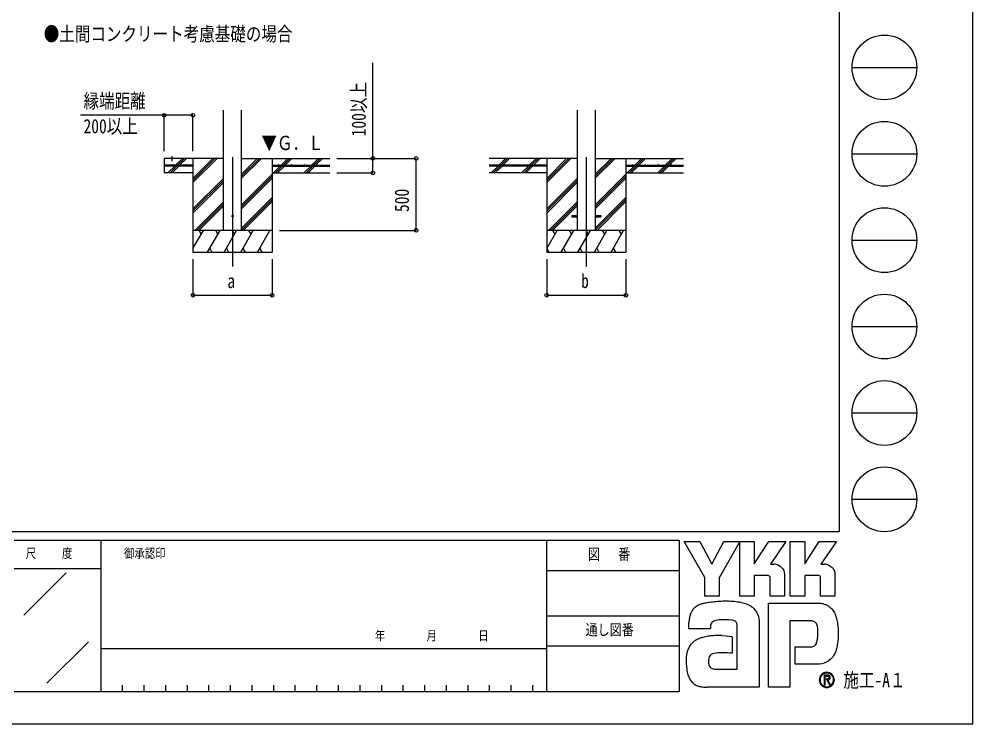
# Model space of a CAD drawing. Units: millimetres, scale not verified. Extents: x -12615 to 12615, y -8910 to 8910.
# Drawn here: x 5988 to 12615, y -8910 to -4014 of the extents above; entities that cross this region are included whole.
import ezdxf
from ezdxf.enums import TextEntityAlignment as Align

# ---------------------------------------------------------------- set-up
doc = ezdxf.new("R2010")
doc.units = ezdxf.units.MM
doc.header["$LTSCALE"] = 40
for name, color, linetype in [('0-2_USER1', 3, 'Continuous'), ('0-3_YKK_12', 2, 'Continuous'), ('0-4_YKK_13', 4, 'Continuous'), ('0-5_YKK_A1', 4, 'Continuous'), ('0-6_YKK_D', 6, 'Continuous'), ('0-7_YKK_ZWAK', 7, 'Continuous')]:
    doc.layers.add(name, color=color, linetype=linetype)
doc.styles.add('ＭＳ ゴシック', font='')
doc.styles.get('ＭＳ ゴシック').set_extended_font_data('MS Gothic')

msp = doc.modelspace()

# ---------------------------------------------------------------- linework, layer by layer
at = {"layer": '0-3_YKK_12'}
for p, q in [((7471.41, -4972.97), (7471.41, -5732.18)), ((9928.8, -4972.97), (9928.8, -5732.18))]:
    msp.add_line(p, q, dxfattribs=at)
at = {"layer": '0-4_YKK_13'}
for p, q in [((9828.8, -5377.68), (9828.8, -5386.68)), ((9828.8, -5377.68), (9866.3, -5377.68)), ((9828.8, -5386.68), (9866.3, -5386.68)), ((9991.3, -5377.68), (10028.8, -5377.68)), ((9991.3, -5386.68), (10028.8, -5386.68)), ((10028.8, -5377.68), (10028.8, -5386.68))]:
    msp.add_line(p, q, dxfattribs=at)
msp.add_circle((7471.41, -5382.18), 5, dxfattribs=at)
at = {"layer": '0-5_YKK_A1'}
for p, q in [((7408.91, -5482.18), (7408.91, -4646.83)), ((7533.91, -5482.18), (7533.91, -4646.83)), ((9866.3, -4645.83), (9866.3, -5482.18)), ((9991.3, -4645.83), (9991.3, -5482.18)), ((7049.94, -4965.97), (7049.94, -5000.82)), ((7196.41, -5029.68), (6996.41, -5029.68)), ((7196.41, -5034.68), (6996.41, -5034.68)), ((7024.28, -5080.78), (7070.38, -5034.68)), ((7037.02, -5082.18), (7084.52, -5034.68)), ((7051.16, -5082.18), (7098.66, -5034.68)), ((7075.38, -5029.68), (7122.88, -4982.18)), ((7089.52, -5029.68), (7137.02, -4982.18)), ((7103.66, -5029.68), (7151.16, -4982.18)), ((7196.41, -4982.18), (7196.41, -5632.18)), ((7196.41, -5149.06), (7363.29, -4982.18)), ((7196.41, -5134.92), (7349.15, -4982.18)), ((7196.41, -5120.78), (7335.01, -4982.18)), ((7196.41, -5029.68), (7196.41, -5034.68)), ((7533.91, -5119.93), (7671.66, -4982.18)), ((7533.91, -5105.79), (7657.52, -4982.18)), ((7533.91, -5091.65), (7643.38, -4982.18)), ((7533.91, -4982.18), (8146.41, -4982.18)), ((7746.41, -4982.18), (7746.41, -5632.18)), ((7746.41, -5029.68), (8146.41, -5029.68)), ((7746.41, -5029.68), (7746.41, -5034.68)), ((7746.41, -5034.68), (8146.41, -5034.68)), ((7755.51, -5082.18), (7803.01, -5034.68)), ((7769.65, -5082.18), (7817.15, -5034.68)), ((7783.79, -5082.18), (7831.29, -5034.68)), ((7808.01, -5029.68), (7855.51, -4982.18)), ((7822.15, -5029.68), (7869.65, -4982.18)), ((7836.29, -5029.68), (7883.79, -4982.18)), ((7967.64, -5082.18), (8015.14, -5034.68)), ((7981.78, -5082.18), (8029.28, -5034.68)), ((7995.93, -5082.18), (8043.43, -5034.68)), ((8020.14, -5029.68), (8067.64, -4982.18)), ((8034.28, -5029.68), (8081.78, -4982.18)), ((8048.43, -5029.68), (8095.93, -4982.18)), ((9866.3, -4982.18), (9253.8, -4982.18)), ((9653.8, -5029.68), (9253.8, -5029.68)), ((9653.8, -5034.68), (9253.8, -5034.68)), ((9268.13, -5082.18), (9315.63, -5034.68)), ((9282.27, -5082.18), (9329.78, -5034.68)), ((9296.42, -5082.18), (9343.92, -5034.68)), ((9320.63, -5029.68), (9368.13, -4982.18)), ((9334.78, -5029.68), (9336.44, -5028.02)), ((9339.63, -5024.83), (9382.28, -4982.18)), ((9348.92, -5029.68), (9396.42, -4982.18)), ((9481.67, -5080.78), (9527.77, -5034.68)), ((9494.41, -5082.18), (9541.91, -5034.68)), ((9508.55, -5082.18), (9556.05, -5034.68)), ((9532.77, -5029.68), (9580.27, -4982.18)), ((9546.91, -5029.68), (9594.41, -4982.18)), ((9561.05, -5029.68), (9608.55, -4982.18)), ((9653.8, -4982.18), (9653.8, -5632.18)), ((9653.8, -5149.06), (9820.68, -4982.18)), ((9653.8, -5134.92), (9806.54, -4982.18)), ((9653.8, -5120.78), (9792.4, -4982.18)), ((9653.8, -5029.68), (9653.8, -5034.68)), ((9991.3, -5119.93), (10129.05, -4982.18)), ((9991.3, -5105.79), (10114.91, -4982.18)), ((9991.3, -5091.65), (10100.77, -4982.18)), ((9991.3, -4982.18), (10603.8, -4982.18)), ((10203.8, -4982.18), (10203.8, -5632.18)), ((10203.8, -5029.68), (10603.8, -5029.68)), ((10203.8, -5029.68), (10203.8, -5034.68)), ((10203.8, -5034.68), (10603.8, -5034.68)), ((10212.9, -5082.18), (10260.4, -5034.68)), ((10227.04, -5082.18), (10274.54, -5034.68)), ((10241.18, -5082.18), (10288.68, -5034.68)), ((10265.4, -5029.68), (10312.9, -4982.18)), ((10279.54, -5029.68), (10327.04, -4982.18)), ((10293.68, -5029.68), (10341.18, -4982.18)), ((10425.03, -5082.18), (10472.53, -5034.68)), ((10439.17, -5082.18), (10486.67, -5034.68)), ((10453.31, -5082.18), (10500.81, -5034.68)), ((10477.53, -5029.68), (10525.03, -4982.18)), ((10491.67, -5029.68), (10539.17, -4982.18)), ((10505.81, -5029.68), (10553.31, -4982.18)), ((7196.41, -5082.18), (6996.41, -5082.18)), ((7533.91, -5303.78), (7746.41, -5091.28)), ((7746.41, -5082.18), (8146.41, -5082.18)), ((9653.8, -5082.18), (9253.8, -5082.18)), ((9991.3, -5303.78), (10203.8, -5091.28)), ((10203.8, -5082.18), (10603.8, -5082.18)), ((7196.41, -5332.91), (7408.91, -5120.41)), ((7196.41, -5347.05), (7408.91, -5134.55)), ((7196.41, -5361.19), (7408.91, -5148.7)), ((7533.91, -5317.92), (7746.41, -5105.42)), ((7533.91, -5332.06), (7746.41, -5119.56)), ((9653.8, -5332.91), (9866.3, -5120.41)), ((9653.8, -5347.05), (9866.3, -5134.55)), ((9653.8, -5361.19), (9866.3, -5148.7)), ((9991.3, -5317.92), (10203.8, -5105.42)), ((9991.3, -5332.06), (10203.8, -5119.56)), ((7209.27, -5482.18), (7408.91, -5282.54)), ((7223.41, -5482.18), (7408.91, -5296.68)), ((7533.91, -5465.91), (7746.41, -5253.41)), ((7533.91, -5480.05), (7746.41, -5267.55)), ((7545.92, -5482.18), (7746.41, -5281.69)), ((9666.66, -5482.18), (9866.3, -5282.54)), ((9680.8, -5482.18), (9866.3, -5296.68)), ((9991.3, -5465.91), (10203.8, -5253.41)), ((9991.3, -5480.05), (10203.8, -5267.55)), ((10003.31, -5482.18), (10203.8, -5281.69)), ((7237.56, -5482.18), (7408.91, -5310.83)), ((9694.94, -5482.18), (9866.3, -5310.83)), ((7746.41, -5482.18), (7196.41, -5482.18)), ((7196.41, -5607.63), (7268.84, -5482.18)), ((7253.84, -5508.17), (7238.84, -5482.18)), ((7297.71, -5632.18), (7384.31, -5482.18)), ((7369.31, -5508.16), (7354.31, -5482.18)), ((7413.18, -5632.18), (7499.78, -5482.18)), ((7484.78, -5508.17), (7469.78, -5482.18)), ((7528.65, -5632.18), (7615.25, -5482.18)), ((7600.25, -5508.17), (7585.25, -5482.18)), ((7644.12, -5632.18), (7730.72, -5482.18)), ((7700.72, -5482.18), (7700.72, -5482.18)), ((10203.8, -5482.18), (9653.8, -5482.18)), ((9653.8, -5607.63), (9726.23, -5482.18)), ((9711.23, -5508.17), (9696.23, -5482.18)), ((9755.1, -5632.18), (9841.7, -5482.18)), ((9826.7, -5508.16), (9811.7, -5482.18)), ((9870.57, -5632.18), (9957.17, -5482.18)), ((9942.17, -5508.17), (9927.17, -5482.18)), ((9986.04, -5632.18), (10072.64, -5482.18)), ((10057.64, -5508.17), (10042.64, -5482.18)), ((10101.51, -5632.18), (10188.11, -5482.18)), ((10173.11, -5508.16), (10158.11, -5482.18)), ((7196.41, -5632.18), (7746.41, -5632.18)), ((7312.71, -5606.2), (7327.71, -5632.18)), ((7428.18, -5606.2), (7443.18, -5632.18)), ((7543.65, -5606.2), (7558.65, -5632.18)), ((7659.12, -5606.2), (7674.12, -5632.18)), ((9653.8, -5632.18), (10203.8, -5632.18)), ((9654.63, -5606.2), (9669.63, -5632.18)), ((9770.1, -5606.2), (9785.09, -5632.18)), ((9885.57, -5606.2), (9900.56, -5632.18)), ((10001.04, -5606.2), (10016.04, -5632.18)), ((10116.51, -5606.2), (10131.51, -5632.18))]:
    msp.add_line(p, q, dxfattribs=at)
msp.add_lwpolyline([(7408.91, -4982.18), (6996.41, -4982.18), (6996.41, -5082.18)], dxfattribs=at)
for centre in [(7061.41, -5027.18), (7151.41, -5027.18), (7791.41, -5027.18), (7881.41, -5027.18), (7971.41, -5027.18), (8061.41, -5027.18), (9338.8, -5027.18), (9428.8, -5027.18), (9518.8, -5027.18), (9608.8, -5027.18), (10248.8, -5027.18), (10338.8, -5027.18), (10428.8, -5027.18), (10518.8, -5027.18)]:
    msp.add_circle(centre, 2.5, dxfattribs=at)
at = {"layer": '0-6_YKK_D'}
for p, q in [((6996.41, -4932.18), (6996.41, -4681.18)), ((7196.41, -4932.18), (7196.41, -4681.18)), ((8196.41, -4982.18), (8747.41, -4982.18)), ((8196.41, -4982.18), (8447.41, -4982.18)), ((8746.41, -5482.18), (8746.41, -4982.18)), ((8196.41, -5082.18), (8447.41, -5082.18)), ((7796.41, -5482.18), (8747.41, -5482.18)), ((7196.41, -5682.18), (7196.41, -5933.18)), ((7746.41, -5682.18), (7746.41, -5933.18)), ((9653.8, -5682.18), (9653.8, -5933.18)), ((10203.8, -5682.18), (10203.8, -5933.18)), ((7196.41, -5932.18), (7746.41, -5932.18)), ((9653.8, -5932.18), (10203.8, -5932.18))]:
    msp.add_line(p, q, dxfattribs=at)
for points in [[(8446.41, -5082.18), (8446.41, -4982.18), (8446.41, -4318.98)], [(7196.41, -4682.18), (6996.41, -4682.18), (6415.81, -4682.18)]]:
    msp.add_lwpolyline(points, dxfattribs=at)
for centre in [(6996.41, -4682.18), (7196.41, -4682.18), (8446.41, -4982.18), (8746.41, -4982.18), (8446.41, -5082.18), (8746.41, -5482.18), (7196.41, -5932.18), (7746.41, -5932.18), (9653.8, -5932.18), (10203.8, -5932.18)]:
    msp.add_circle(centre, 12.75, dxfattribs=at)
at = {"layer": '0-7_YKK_ZWAK'}
for p, q in [((11685.06, 8325), (11685.06, -7575)), ((11775.06, -4350), (12225.06, -4350)), ((11775.06, -4950), (12225.06, -4950)), ((11775.06, -5550), (12225.06, -5550)), ((11775.06, -6150), (12225.06, -6150)), ((11775.06, -6750), (12225.06, -6750)), ((11775.06, -7350), (12225.06, -7350)), ((11685.06, -7575), (-11714.94, -7575)), ((6555.06, -7635), (5955.06, -7635)), ((9652.56, -7635), (6555.06, -7635)), ((6555.06, -7635), (6555.06, -8685)), ((9652.56, -7635), (9652.56, -8685)), ((10575.06, -7635), (9652.56, -7635)), ((10575.06, -7635), (10575.06, -8685)), ((5955.06, -7830), (6555.06, -7830)), ((6021.31, -8154.87), (6315.11, -7861.08)), ((9652.56, -7845), (10575.06, -7845)), ((9652.56, -8160), (10575.06, -8160)), ((6182.02, -8627.97), (6470.68, -8339.3)), ((6555.06, -8385), (9652.56, -8385)), ((10575.06, -8370), (9652.56, -8370)), ((6705.06, -8640), (6705.06, -8685)), ((6855.06, -8640), (6855.06, -8685)), ((7005.06, -8640), (7005.06, -8685)), ((7155.06, -8640), (7155.06, -8685)), ((7305.06, -8640), (7305.06, -8685)), ((7455.06, -8640), (7455.06, -8685)), ((7605.06, -8640), (7605.06, -8685)), ((7755.06, -8640), (7755.06, -8685)), ((7905.06, -8640), (7905.06, -8685)), ((8055.06, -8640), (8055.06, -8685)), ((8205.06, -8640), (8205.06, -8685)), ((8355.06, -8640), (8355.06, -8685)), ((8505.06, -8640), (8505.06, -8685)), ((8655.06, -8640), (8655.06, -8685)), ((8805.06, -8640), (8805.06, -8685)), ((8955.06, -8640), (8955.06, -8685)), ((9105.06, -8640), (9105.06, -8685)), ((9255.06, -8640), (9255.06, -8685)), ((9405.06, -8640), (9405.06, -8685)), ((9555.06, -8640), (9555.06, -8685)), ((11600.02, -8651.94), (11600.02, -8651.94)), ((5955.06, -8685), (6555.06, -8685)), ((6555.06, -8685), (9652.56, -8685)), ((9652.56, -8685), (10575.06, -8685))]:
    msp.add_line(p, q, dxfattribs=at)
for points in [[(-12615, -8910), (12615, -8910), (12615, 8910), (-12615, 8910)], [(10608.06, -7644), (10718.49, -7644), (10801.41, -7800.3), (10884.12, -7644), (10994.63, -7644), (10853.01, -7895.97), (10853.01, -8022.4), (10752.29, -8022.4), (10752.29, -7892.57)]]:
    msp.add_lwpolyline(points, close=True, dxfattribs=at)
for points in [[(11191.64, -7879.83), (11096.31, -7879.83), (11096.31, -8022.29), (10994.74, -8022.29), (10994.74, -7644), (11096.31, -7644), (11096.31, -7798.75), (11196.21, -7644), (11315.52, -7644), (11208.48, -7800.64), (11212.27, -7800.64), (11216.46, -7800.64), (11220.76, -7800.64), (11224.9, -7800.64), (11228.6, -7800.64), (11231.58, -7800.64), (11233.57, -7800.64), (11234.3, -7800.64)], [(11542.53, -7879.83), (11447.31, -7879.83), (11447.31, -8022.4), (11345.69, -8022.4), (11345.69, -7644), (11447.31, -7644), (11447.31, -7798.75), (11547.1, -7644), (11666.41, -7644), (11559.37, -7800.64), (11563.2, -7800.64), (11567.41, -7800.64), (11571.71, -7800.64), (11575.84, -7800.64), (11579.52, -7800.64), (11582.49, -7800.64), (11584.47, -7800.64), (11585.19, -7800.64)], [(11263.52, -7806.64), (11275.65, -7813.57), (11285.92, -7822.6), (11294.18, -7833.36), (11300.27, -7845.45), (11304.03, -7858.49), (11305.32, -7872.11), (11305.32, -8022.65), (11206.23, -8022.65), (11206.23, -7894.23)], [(11614.45, -7806.64), (11626.61, -7813.57), (11636.92, -7822.6), (11645.22, -7833.36), (11651.35, -7845.45), (11655.14, -7858.49), (11656.44, -7872.11), (11656.44, -8022.4), (11557.12, -8022.4), (11557.12, -7894.23)], [(11486.61, -8194.52), (11343.58, -8194.52), (11343.58, -8655), (11193.69, -8655), (11193.69, -8072.37), (11542.06, -8072.37)], [(11636.14, -8113.54), (11645.92, -8125.87), (11653.24, -8137.83), (11658.35, -8148.65)], [(10814.39, -8196.93), (10807.42, -8200.86), (10801.98, -8205.65), (10797.86, -8211.25), (10794.88, -8217.59), (10792.82, -8224.59), (10791.48, -8232.21), (10790.67, -8240.37), (10790.19, -8249), (10640.23, -8249.37), (10640.67, -8228.86), (10641.5, -8205.82)], [(11123.13, -8157.5), (11127.38, -8174.71), (11129.79, -8193.13), (11130.55, -8212.76), (11130.55, -8655), (10768.66, -8655)], [(10871.84, -8296.58), (10900.22, -8298.46), (10922.53, -8300.96), (10937.13, -8303.3), (10942.36, -8304.7), (10942.36, -8419.42), (10925.77, -8417.67), (10907.57, -8416.68), (10888.94, -8416.3), (10871.06, -8416.36), (10855.1, -8416.69), (10842.25, -8417.13), (10833.68, -8417.51), (10830.56, -8417.68), (10817.59, -8420.05), (10806.4, -8423.76), (10797.01, -8428.84), (10789.4, -8435.31), (10783.58, -8443.19), (10779.55, -8452.51), (10777.31, -8463.3), (10776.86, -8475.57), (10778.29, -8489.07), (10781.15, -8500.22), (10785.28, -8509.25), (10790.48, -8516.37), (10796.58, -8521.78), (10803.4, -8525.72), (10810.76, -8528.37), (10818.48, -8529.97), (10977.79, -8529.97), (10977.79, -8235.22), (10977.83, -8229.38), (10977.53, -8223.66), (10976.78, -8218.16), (10975.5, -8212.94), (10973.59, -8208.07), (10970.96, -8203.64), (10967.51, -8199.72), (10963.16, -8196.37)], [(10963.16, -8196.37), (10953.82, -8192.71), (10938.88, -8189.6), (10919.82, -8187.31), (10898.12, -8186.08), (10875.25, -8186.18), (10852.69, -8187.85)], [(11537.48, -8282.99), (11537.29, -8263.9), (11536.38, -8246.69), (11534.23, -8231.59), (11530.31, -8218.78)], [(11623.69, -8462.91), (11609.85, -8473.67), (11595.43, -8482.13), (11580.55, -8488.44), (11565.3, -8492.76), (11549.8, -8495.23), (11534.16, -8496.03), (11380.08, -8496.03), (11380.08, -8374.99), (11466.96, -8374.99), (11482.98, -8374.77), (11497.07, -8373.4), (11509.16, -8369.86)], [(11623.82, -8587.79), (11623.75, -8586.03), (11623.53, -8584.34), (11623.16, -8582.71), (11622.66, -8581.16), (11622.01, -8579.69), (11621.22, -8578.31), (11620.3, -8577.02), (11619.24, -8575.84), (11617.85, -8574.61), (11616.31, -8573.54), (11614.62, -8572.63), (11612.79, -8571.88), (11610.84, -8571.29), (11608.75, -8570.87), (11606.55, -8570.61), (11604.23, -8570.53), (11581.5, -8570.53), (11581.5, -8637.42), (11588.37, -8637.42), (11588.37, -8577.35), (11604.23, -8577.35), (11605.87, -8577.41), (11607.41, -8577.57), (11608.85, -8577.83), (11610.19, -8578.2), (11611.42, -8578.67), (11612.53, -8579.24), (11613.52, -8579.9), (11614.4, -8580.67)], [(11617.08, -8587.79), (11616.66, -8591.01), (11615.51, -8593.54), (11613.78, -8595.47), (11611.64, -8596.87), (11609.23, -8597.83), (11606.71, -8598.42), (11604.25, -8598.72), (11601.99, -8598.8), (11596.03, -8598.8), (11599.04, -8603.91), (11618.68, -8637.65), (11626.54, -8637.65), (11607.6, -8605.17), (11609.37, -8604.82), (11611.07, -8604.37), (11612.67, -8603.83), (11614.19, -8603.2), (11615.6, -8602.47), (11616.92, -8601.65), (11618.14, -8600.73), (11619.24, -8599.73)]]:
    msp.add_lwpolyline(points, dxfattribs=at)
for centre in [(12000.06, -4350), (12000.06, -4950), (12000.06, -5550), (12000.06, -6150), (12000.06, -6750), (12000.06, -7350)]:
    msp.add_circle(centre, 225, dxfattribs=at)
for centre, radius, start, end in [((11234.45, -7875.57), 74.93, 78.26798, 90.11215), ((11235.52, -7870.11), 69.37, 66.19963, 78.22058), ((11585.34, -7875.7), 75.07, 78.27851, 90.10826), ((11586.37, -7870.44), 69.7, 66.2483, 78.23226), ((11192.17, -7893.88), 14.06, 358.57817, 92.1683), ((11543.13, -7893.81), 14, 358.29941, 92.43455), ((10769.15, -8207.24), 135.84, 108.37421, 122.42809), ((10791.88, -8288.08), 219.75, 100.93159, 107.35499), ((10866.16, -8648.45), 587.69, 97.86054, 101.37938), ((10901.03, -8890.74), 832.48, 94.90201, 97.9576), ((10903.41, -8910.14), 852, 91.6169, 94.94971), ((10900.11, -8772.18), 714.01, 87.51794, 91.66439), ((10909.38, -8573.33), 514.94, 81.92631, 87.59083), ((10936.76, -8385.69), 325.32, 73.67137, 82.05943), ((10977.38, -8249.75), 183.45, 60.60528, 73.9085), ((11536.36, -8232.64), 160.37, 78.73198, 87.96551), ((11541.07, -8208.59), 135.87, 69.03034, 78.69541), ((11545.45, -8196.9), 123.38, 59.39484, 68.9885), ((10774.82, -8193.86), 130.74, 152.2125, 163.4865), ((10754.81, -8183.52), 108.22, 138.03852, 152.12015), ((10754.79, -8184.02), 108.55, 122.60463, 137.83438), ((10994.01, -8216.59), 146.41, 52.17347, 59.90542), ((11008.88, -8197.34), 122.08, 43.55042, 52.14561), ((11017.07, -8189.43), 110.69, 34.48659, 43.50182), ((11017.13, -8189.26), 110.55, 25.58915, 34.43128), ((11007.29, -8193.87), 121.41, 17.43089, 25.54591), ((11547.48, -8193.34), 119.28, 50.3012, 59.3616), ((11546.74, -8194.18), 120.4, 42.05209, 50.28551), ((11487.28, -8228.44), 188.76, 14.76267, 25.00486), ((10913.41, -8221.38), 272.36, 171.55622, 176.72493), ((10821.12, -8207.6), 179.04, 163.48385, 171.57982), ((10853.97, -8290.89), 101.95, 102.4979, 112.84632), ((10873.7, -8375.98), 189.3, 96.37207, 102.75341), ((11487.42, -8268.03), 73.52, 77.94572, 90.63794), ((11493.81, -8238.05), 42.86, 60.20991, 77.92418), ((11497.96, -8230.26), 34.04, 39.8078, 59.75378), ((11492.14, -8234.71), 41.37, 22.65544, 39.38165), ((11371.51, -8259.99), 308.76, 7.9139, 14.95041), ((11196.61, -8284.73), 340.88, 355.2339, 0.29193), ((11255.87, -8276.8), 425.61, 2.54376, 8.01251), ((11189.59, -8280.29), 491.98, 357.76419, 2.60674), ((10750.42, -8434.88), 122.29, 130.60221, 141.94427), ((10757.63, -8443.54), 133.55, 120.60724, 130.53081), ((10771.85, -8467.72), 161.6, 112.58838, 120.58162), ((10790.98, -8513.7), 211.4, 106.61303, 112.59024), ((10821.07, -8614.84), 316.93, 99.87193, 106.59825), ((10837.93, -8709.82), 413.39, 94.78469, 99.91711), ((10846.14, -8804.31), 508.24, 90.80099, 94.81812), ((10847.39, -8874.68), 578.61, 87.57779, 90.82714), ((11460.15, -8319.42), 74.48, 334.00676, 347.34989), ((11377.49, -8300.27), 159.33, 347.14308, 355.40008), ((11307.45, -8294.38), 373.25, 347.15166, 352.97565), ((11208.51, -8281.51), 473.02, 352.8937, 357.82206), ((10826.95, -8462.09), 204.02, 164.97537, 174.56739), ((10777.37, -8448.87), 152.71, 153.89178, 164.94341), ((10754.78, -8438.01), 127.65, 142.04688, 153.80771), ((11495.16, -8338.28), 34.54, 293.91672, 314.09376), ((11490.45, -8334.13), 40.8, 314.78099, 333.92928), ((11551.08, -8368.28), 118.04, 326.23251, 339.61931), ((11440.22, -8325.35), 236.92, 339.22498, 347.31457), ((10914.4, -8470.46), 291.87, 174.55588, 182.47272), ((11523.69, -8350.16), 150.71, 311.57033, 318.66243), ((11506.24, -8334.86), 173.92, 318.67367, 325.29112), ((11077.49, -8467.89), 454.94, 181.90948, 187.89042), ((10886.08, -8494.82), 261.65, 187.80471, 196.36971), ((10785.01, -8524.67), 156.26, 196.3102, 208.20993), ((10741.01, -8548.09), 106.41, 208.29777, 223.35561), ((11599.78, -8604.63), 52.6, 179.86065, 225.14399), ((11600.11, -8604.57), 52.92, 90.09157, 179.92363), ((11599.77, -8604.4), 47.06, 134.8007, 180.12175), ((11599.58, -8604.7), 46.87, 179.75513, 225.29722), ((11599.91, -8604.13), 46.97, 89.86602, 135.149), ((11600.1, -8604.47), 52.82, 44.93442, 90.08536), ((11600.12, -8604.49), 47.33, 45.03108, 90.11509), ((11599.95, -8604.42), 47.52, 270.09072, 359.90926), ((11607.02, -8587.51), 10.06, 358.3894, 42.86139), ((11607.22, -8588.27), 16.6, 316.37674, 1.6565), ((11600.15, -8604.5), 47.31, 0.00643, 45.07115), ((11600.52, -8604.31), 52.41, 359.78949, 45.13288), ((11600.39, -8604.71), 52.54, 314.92572, 0.23508), ((10731.08, -8556.83), 93.2, 223.64205, 239.63663), ((10739.32, -8541.84), 110.3, 239.8785, 253.65355), ((10754.4, -8490.03), 164.26, 253.69102, 263.74909), ((10767.18, -8376.29), 278.71, 263.68487, 270.30455), ((11600.03, -8604.63), 52.77, 224.94536, 269.98445), ((11599.93, -8605.12), 46.82, 224.62822, 270.10973), ((11600.03, -8604.37), 53.04, 269.98802, 314.93777)]:
    msp.add_arc(centre, radius, start, end, dxfattribs=at)

# ---------------------------------------------------------------- texts
at = {"layer": '0-2_USER1', "style": 'ＭＳ ゴシック', "width": 0.8}
msp.add_text('●土間コンクリート考慮基礎の場合', height=98.97, dxfattribs=at).set_placement((6159.59, -4196.36), align=Align.BOTTOM_LEFT)
at = {"layer": '0-5_YKK_A1', "style": 'ＭＳ ゴシック', "width": 0.8}
msp.add_text('▼Ｇ．Ｌ', height=98.97, dxfattribs=at).set_placement((7671.91, -4953.73), align=Align.BOTTOM_LEFT)
at = {"layer": '0-6_YKK_D', "style": 'ＭＳ ゴシック', "width": 0.8}
for s, p in [('100以上', (8426.41, -4828.58)), ('500', (8726.41, -5354.58))]:
    msp.add_text(s, height=98.97, rotation=90, dxfattribs=at).set_placement(p, align=Align.BOTTOM_LEFT)
for s, p in [('縁端距離', (6435.81, -4662.18)), ('200以上', (6435.81, -4837.18)), ('a', (7435.41, -5912.18)), ('b', (9892.8, -5912.18))]:
    msp.add_text(s, height=98.97, dxfattribs=at).set_placement(p, align=Align.BOTTOM_LEFT)
at = {"layer": '0-7_YKK_ZWAK', "style": 'ＭＳ ゴシック', "width": 0.8}
for s, height, p in [('尺     度', 65.98, (6034.26, -7777.5)), ('御承認印', 65.98, (6717.41, -7777.5)), ('図\u3000 番', 76.98, (9940.21, -7792.5)), ('通し図番', 76.98, (9923.41, -8317.5)), ('年        月        日', 65.98, (8459.72, -8349.64)), ('施工-A１', 98.97, (11715.06, -8685))]:
    msp.add_text(s, height=height, dxfattribs=at).set_placement(p, align=Align.BOTTOM_LEFT)

doc.saveas('drawing.dxf')
